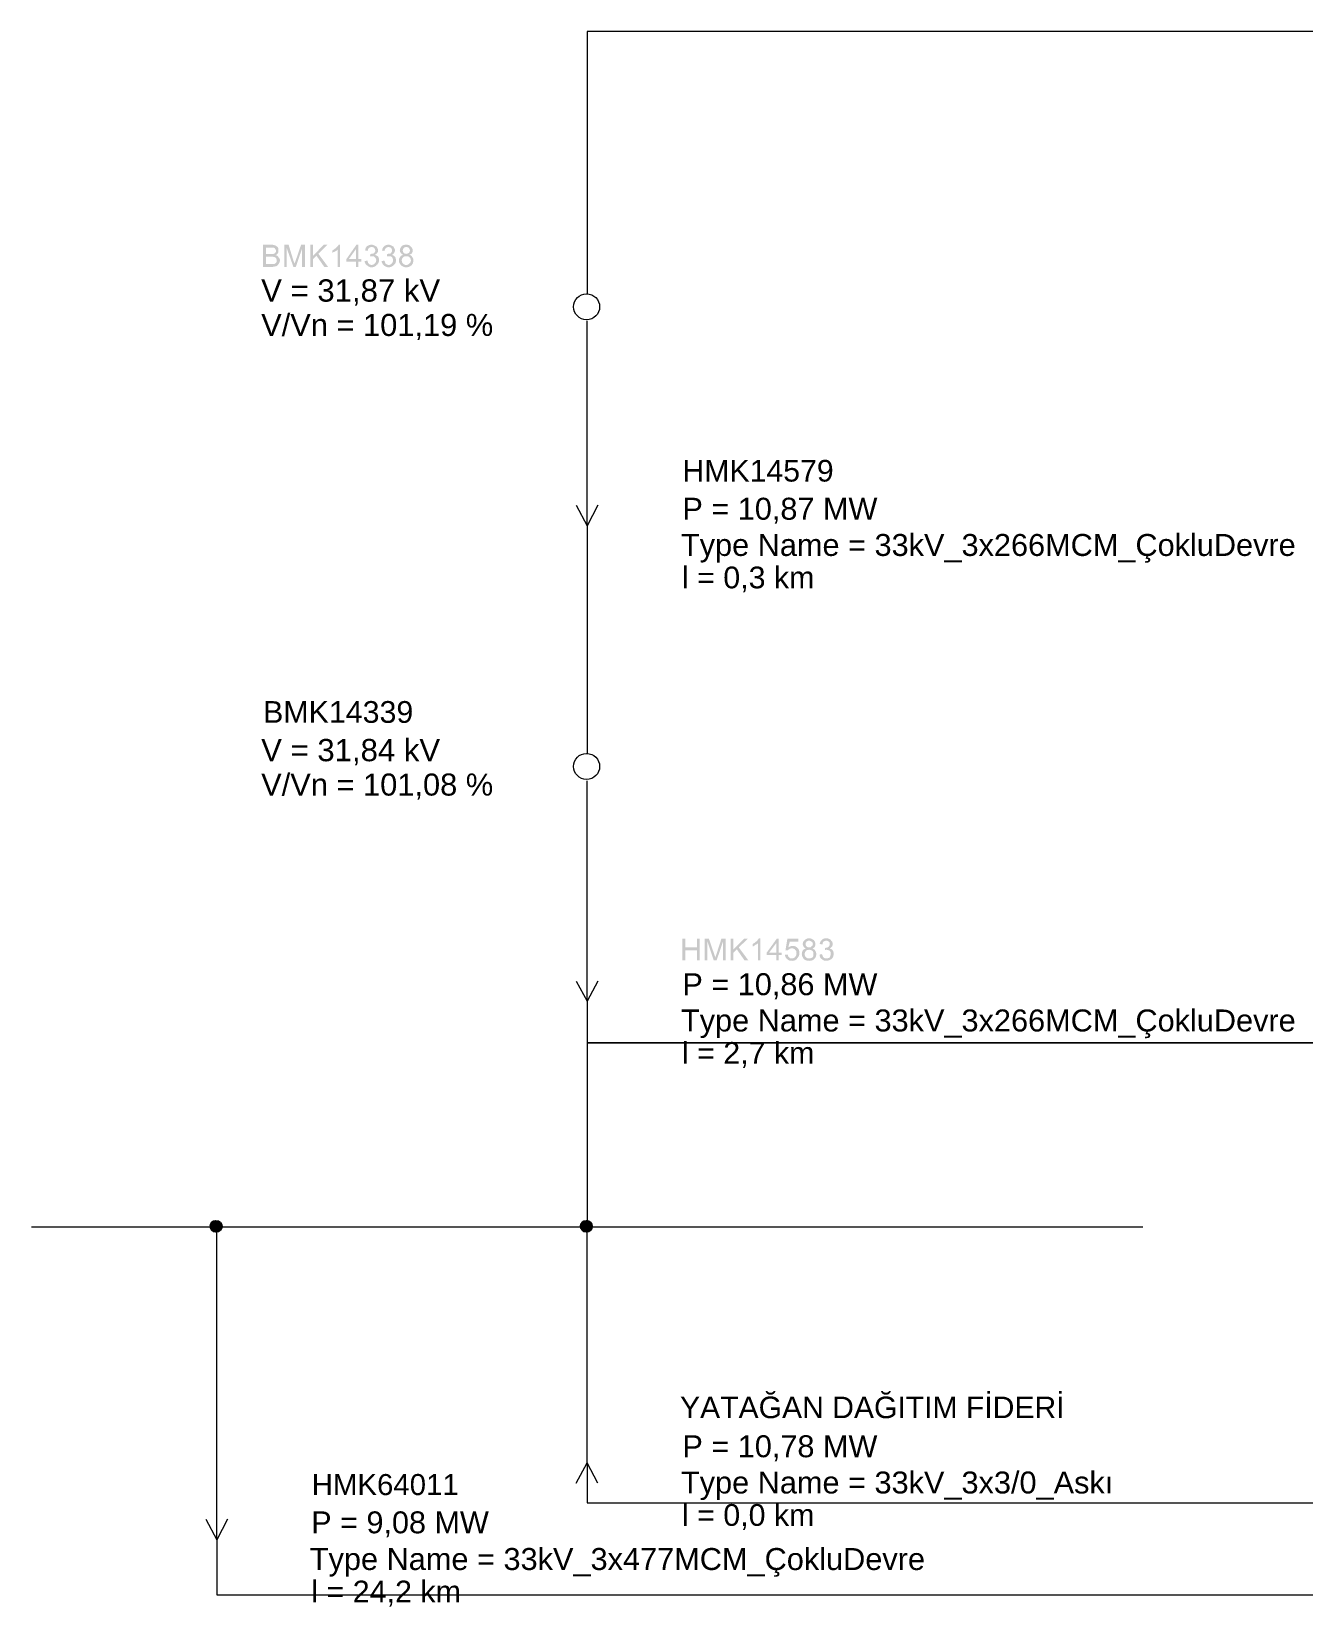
# Model space of a CAD drawing. Header units: millimetres. Extents: x 5 to 459, y 10 to 307.
# Drawn here: x 47.9 to 91.6, y 196.4 to 250.6 of the extents above; entities that cross this region are included whole.
import ezdxf

# ---------------------------------------------------------------- set-up
doc = ezdxf.new("R2010")
doc.units = ezdxf.units.MM
doc.header["$MEASUREMENT"] = 0
doc.layers.get('0').update_dxf_attribs({"linetype": 'CONTINUOUS'})
doc.styles.add('Arial$001', font='arial.ttf', dxfattribs={"height": 0.8937})

msp = doc.modelspace()

# ---------------------------------------------------------------- hatches: boundary and pattern name
h = msp.add_hatch(color=5)
h.paths.add_polyline_path([(55.855, 242.462), (55.855, 243.223), (56.136, 243.223), (56.136, 243.223), (56.144, 243.223), (56.152, 243.223), (56.16, 243.223), (56.168, 243.222), (56.175, 243.221), (56.183, 243.22), (56.19, 243.219), (56.197, 243.218), (56.204, 243.217), (56.21, 243.216), (56.217, 243.214), (56.223, 243.213), (56.229, 243.211), (56.235, 243.21), (56.241, 243.208), (56.246, 243.206), (56.252, 243.204), (56.257, 243.202), (56.262, 243.2), (56.267, 243.198), (56.272, 243.196), (56.276, 243.194), (56.281, 243.192), (56.285, 243.19), (56.289, 243.188), (56.293, 243.186), (56.297, 243.184), (56.3, 243.182), (56.304, 243.18), (56.307, 243.178), (56.311, 243.175), (56.314, 243.173), (56.317, 243.171), (56.32, 243.168), (56.323, 243.166), (56.326, 243.163), (56.329, 243.161), (56.333, 243.158), (56.336, 243.155), (56.339, 243.152), (56.342, 243.149), (56.345, 243.146), (56.349, 243.143), (56.352, 243.139), (56.356, 243.136), (56.36, 243.132), (56.364, 243.128), (56.368, 243.124), (56.37, 243.12), (56.372, 243.116), (56.373, 243.112), (56.375, 243.107), (56.376, 243.103), (56.377, 243.099), (56.378, 243.095), (56.379, 243.091), (56.38, 243.087), (56.381, 243.083), (56.382, 243.078), (56.382, 243.074), (56.383, 243.07), (56.383, 243.066), (56.383, 243.062), (56.384, 243.058), (56.384, 243.054), (56.384, 243.05), (56.384, 243.045), (56.384, 243.041), (56.384, 243.037), (56.384, 243.033), (56.384, 243.029), (56.384, 243.025), (56.384, 243.021), (56.384, 243.016), (56.384, 243.012), (56.384, 243.008), (56.384, 243.004), (56.384, 243), (56.384, 242.996), (56.384, 242.992), (56.383, 242.988), (56.383, 242.985), (56.383, 242.981), (56.382, 242.977), (56.382, 242.974), (56.381, 242.97), (56.38, 242.967), (56.379, 242.963), (56.378, 242.96), (56.377, 242.957), (56.376, 242.954), (56.375, 242.952), (56.373, 242.949), (56.372, 242.946), (56.37, 242.944), (56.368, 242.942), (56.366, 242.938), (56.363, 242.934), (56.361, 242.93), (56.358, 242.926), (56.355, 242.921), (56.352, 242.917), (56.349, 242.913), (56.346, 242.91), (56.343, 242.906), (56.34, 242.902), (56.336, 242.898), (56.333, 242.894), (56.329, 242.891), (56.325, 242.887), (56.321, 242.884), (56.317, 242.881), (56.314, 242.878), (56.31, 242.875), (56.306, 242.872), (56.301, 242.869), (56.297, 242.866), (56.293, 242.864), (56.289, 242.861), (56.285, 242.859), (56.291, 242.859), (56.297, 242.859), (56.303, 242.858), (56.308, 242.857), (56.314, 242.855), (56.319, 242.854), (56.324, 242.852), (56.329, 242.849), (56.334, 242.847), (56.338, 242.844), (56.343, 242.842), (56.347, 242.839), (56.351, 242.835), (56.355, 242.832), (56.359, 242.829), (56.362, 242.825), (56.366, 242.821), (56.369, 242.817), (56.372, 242.813), (56.375, 242.809), (56.377, 242.805), (56.38, 242.801), (56.382, 242.797), (56.384, 242.793), (56.388, 242.789), (56.392, 242.785), (56.396, 242.781), (56.399, 242.776), (56.403, 242.772), (56.406, 242.768), (56.409, 242.764), (56.412, 242.759), (56.414, 242.755), (56.417, 242.751), (56.419, 242.746), (56.421, 242.741), (56.423, 242.737), (56.425, 242.732), (56.427, 242.727), (56.428, 242.722), (56.43, 242.717), (56.431, 242.712), (56.432, 242.706), (56.433, 242.701), (56.433, 242.695), (56.434, 242.689), (56.434, 242.683), (56.434, 242.677), (56.434, 242.677), (56.434, 242.673), (56.434, 242.669), (56.433, 242.665), (56.433, 242.661), (56.432, 242.657), (56.431, 242.652), (56.43, 242.648), (56.429, 242.644), (56.428, 242.64), (56.426, 242.636), (56.425, 242.632), (56.424, 242.628), (56.422, 242.624), (56.42, 242.619), (56.419, 242.615), (56.417, 242.611), (56.415, 242.607), (56.413, 242.603), (56.411, 242.599), (56.409, 242.595), (56.407, 242.59), (56.405, 242.586), (56.403, 242.582), (56.401, 242.578), (56.399, 242.576), (56.397, 242.574), (56.395, 242.571), (56.393, 242.569), (56.39, 242.566), (56.388, 242.563), (56.386, 242.56), (56.384, 242.557), (56.382, 242.554), (56.38, 242.551), (56.378, 242.548), (56.376, 242.545), (56.374, 242.542), (56.372, 242.539), (56.37, 242.536), (56.368, 242.533), (56.366, 242.53), (56.364, 242.527), (56.362, 242.524), (56.359, 242.521), (56.357, 242.519), (56.355, 242.516), (56.353, 242.514), (56.351, 242.512), (56.349, 242.51), (56.347, 242.508), (56.344, 242.506), (56.342, 242.504), (56.339, 242.502), (56.336, 242.5), (56.333, 242.498), (56.33, 242.496), (56.326, 242.494), (56.323, 242.492), (56.32, 242.491), (56.316, 242.489), (56.312, 242.488), (56.309, 242.486), (56.305, 242.485), (56.301, 242.484), (56.297, 242.483), (56.293, 242.482), (56.289, 242.481), (56.285, 242.48), (56.281, 242.479), (56.277, 242.479), (56.273, 242.479), (56.268, 242.479), (56.264, 242.477), (56.26, 242.475), (56.256, 242.473), (56.252, 242.472), (56.248, 242.47), (56.243, 242.469), (56.239, 242.468), (56.235, 242.467), (56.23, 242.466), (56.226, 242.465), (56.221, 242.465), (56.217, 242.464), (56.212, 242.464), (56.207, 242.463), (56.202, 242.463), (56.197, 242.463), (56.192, 242.463), (56.187, 242.462), (56.182, 242.462), (56.176, 242.462), (56.17, 242.462), (56.165, 242.462), (56.159, 242.462), (56.153, 242.462), (55.855, 242.462), (56.153, 242.462)])
h.paths.add_polyline_path([(55.954, 242.909), (56.12, 242.909), (56.12, 242.909), (56.126, 242.909), (56.132, 242.909), (56.137, 242.909), (56.143, 242.909), (56.148, 242.909), (56.154, 242.909), (56.159, 242.909), (56.164, 242.909), (56.168, 242.909), (56.173, 242.909), (56.177, 242.909), (56.182, 242.909), (56.186, 242.909), (56.19, 242.909), (56.193, 242.909), (56.197, 242.909), (56.2, 242.909), (56.203, 242.909), (56.206, 242.909), (56.209, 242.909), (56.212, 242.909), (56.214, 242.909), (56.217, 242.909), (56.219, 242.909), (56.219, 242.909), (56.221, 242.911), (56.223, 242.913), (56.226, 242.914), (56.228, 242.916), (56.231, 242.917), (56.234, 242.919), (56.236, 242.92), (56.239, 242.921), (56.242, 242.922), (56.245, 242.923), (56.247, 242.924), (56.25, 242.925), (56.252, 242.926), (56.255, 242.928), (56.257, 242.929), (56.259, 242.93), (56.261, 242.931), (56.263, 242.932), (56.265, 242.934), (56.266, 242.935), (56.267, 242.937), (56.268, 242.938), (56.268, 242.94), (56.268, 242.942), (56.271, 242.944), (56.273, 242.946), (56.275, 242.949), (56.277, 242.952), (56.279, 242.954), (56.281, 242.957), (56.283, 242.96), (56.284, 242.963), (56.286, 242.966), (56.288, 242.969), (56.29, 242.972), (56.291, 242.975), (56.293, 242.978), (56.294, 242.981), (56.295, 242.984), (56.297, 242.987), (56.298, 242.99), (56.299, 242.993), (56.3, 242.996), (56.3, 242.999), (56.301, 243.001), (56.301, 243.004), (56.301, 243.006), (56.302, 243.008), (56.301, 243.012), (56.301, 243.016), (56.301, 243.02), (56.3, 243.023), (56.3, 243.027), (56.299, 243.03), (56.298, 243.033), (56.297, 243.036), (56.295, 243.039), (56.294, 243.042), (56.293, 243.045), (56.291, 243.047), (56.29, 243.05), (56.288, 243.052), (56.286, 243.055), (56.284, 243.057), (56.283, 243.059), (56.281, 243.062), (56.279, 243.064), (56.277, 243.066), (56.275, 243.068), (56.273, 243.07), (56.271, 243.072), (56.268, 243.074), (56.268, 243.076), (56.268, 243.078), (56.268, 243.081), (56.267, 243.083), (56.266, 243.085), (56.265, 243.087), (56.264, 243.089), (56.263, 243.091), (56.261, 243.093), (56.26, 243.095), (56.258, 243.097), (56.256, 243.099), (56.254, 243.101), (56.252, 243.103), (56.249, 243.105), (56.246, 243.107), (56.244, 243.11), (56.241, 243.112), (56.237, 243.114), (56.234, 243.116), (56.23, 243.118), (56.227, 243.12), (56.223, 243.122), (56.219, 243.124), (56.217, 243.124), (56.214, 243.124), (56.212, 243.124), (56.209, 243.124), (56.206, 243.124), (56.203, 243.124), (56.2, 243.124), (56.196, 243.124), (56.192, 243.124), (56.188, 243.124), (56.184, 243.124), (56.18, 243.124), (56.175, 243.124), (56.17, 243.124), (56.164, 243.124), (56.159, 243.124), (56.153, 243.124), (56.147, 243.124), (56.14, 243.124), (56.133, 243.124), (56.126, 243.124), (56.119, 243.124), (56.111, 243.124), (56.103, 243.124), (56.103, 243.124), (55.954, 243.124), (55.954, 242.909), (55.954, 243.124)])
h.paths.add_polyline_path([(55.954, 242.561), (56.153, 242.561), (56.153, 242.561), (56.157, 242.561), (56.161, 242.561), (56.164, 242.561), (56.168, 242.561), (56.171, 242.561), (56.175, 242.561), (56.178, 242.561), (56.181, 242.561), (56.184, 242.561), (56.187, 242.561), (56.189, 242.561), (56.192, 242.561), (56.194, 242.561), (56.197, 242.561), (56.199, 242.561), (56.202, 242.561), (56.204, 242.561), (56.206, 242.561), (56.208, 242.561), (56.21, 242.561), (56.213, 242.561), (56.215, 242.561), (56.217, 242.561), (56.219, 242.561), (56.221, 242.561), (56.223, 242.561), (56.225, 242.562), (56.227, 242.562), (56.229, 242.562), (56.231, 242.562), (56.233, 242.562), (56.235, 242.562), (56.237, 242.562), (56.239, 242.563), (56.242, 242.563), (56.244, 242.564), (56.246, 242.564), (56.248, 242.565), (56.25, 242.566), (56.252, 242.566), (56.254, 242.567), (56.256, 242.568), (56.258, 242.57), (56.26, 242.571), (56.262, 242.573), (56.264, 242.574), (56.266, 242.576), (56.268, 242.578), (56.268, 242.578), (56.271, 242.58), (56.273, 242.582), (56.275, 242.584), (56.277, 242.585), (56.279, 242.587), (56.281, 242.588), (56.283, 242.59), (56.285, 242.591), (56.287, 242.592), (56.289, 242.594), (56.291, 242.595), (56.293, 242.597), (56.295, 242.598), (56.297, 242.6), (56.299, 242.602), (56.302, 242.604), (56.304, 242.606), (56.306, 242.608), (56.308, 242.611), (56.31, 242.614), (56.312, 242.617), (56.314, 242.62), (56.316, 242.624), (56.318, 242.628), (56.318, 242.628), (56.318, 242.63), (56.318, 242.632), (56.318, 242.634), (56.318, 242.636), (56.318, 242.638), (56.318, 242.64), (56.318, 242.642), (56.318, 242.644), (56.318, 242.646), (56.318, 242.648), (56.318, 242.65), (56.318, 242.652), (56.318, 242.655), (56.318, 242.657), (56.318, 242.659), (56.318, 242.661), (56.318, 242.663), (56.318, 242.665), (56.318, 242.667), (56.318, 242.669), (56.318, 242.671), (56.318, 242.673), (56.318, 242.675), (56.318, 242.677), (56.318, 242.681), (56.318, 242.686), (56.318, 242.69), (56.318, 242.694), (56.318, 242.698), (56.318, 242.702), (56.318, 242.706), (56.317, 242.71), (56.317, 242.714), (56.317, 242.717), (56.316, 242.721), (56.316, 242.725), (56.315, 242.728), (56.315, 242.732), (56.314, 242.735), (56.313, 242.739), (56.312, 242.742), (56.311, 242.745), (56.31, 242.748), (56.308, 242.75), (56.307, 242.753), (56.305, 242.756), (56.304, 242.758), (56.302, 242.76), (56.299, 242.762), (56.297, 242.764), (56.295, 242.766), (56.293, 242.768), (56.291, 242.77), (56.289, 242.772), (56.287, 242.774), (56.285, 242.776), (56.283, 242.778), (56.281, 242.779), (56.279, 242.781), (56.277, 242.783), (56.275, 242.784), (56.273, 242.786), (56.271, 242.787), (56.268, 242.788), (56.266, 242.789), (56.264, 242.79), (56.262, 242.791), (56.26, 242.792), (56.258, 242.792), (56.256, 242.793), (56.254, 242.793), (56.252, 242.793), (56.248, 242.795), (56.244, 242.797), (56.239, 242.799), (56.235, 242.8), (56.231, 242.801), (56.227, 242.803), (56.223, 242.804), (56.218, 242.805), (56.214, 242.806), (56.209, 242.806), (56.205, 242.807), (56.2, 242.808), (56.195, 242.808), (56.191, 242.808), (56.186, 242.809), (56.181, 242.809), (56.176, 242.809), (56.17, 242.809), (56.165, 242.809), (56.16, 242.81), (56.154, 242.81), (56.148, 242.81), (56.142, 242.81), (56.136, 242.81), (55.954, 242.81), (55.954, 242.561), (55.954, 242.81)])
h.paths.add_polyline_path([(56.583, 242.462), (56.583, 243.223), (56.732, 243.223), (56.897, 242.677), (56.897, 242.677), (56.899, 242.671), (56.901, 242.665), (56.903, 242.659), (56.905, 242.654), (56.907, 242.648), (56.91, 242.643), (56.912, 242.638), (56.914, 242.633), (56.916, 242.628), (56.918, 242.624), (56.92, 242.619), (56.922, 242.615), (56.924, 242.611), (56.926, 242.607), (56.928, 242.604), (56.93, 242.6), (56.932, 242.597), (56.934, 242.594), (56.936, 242.591), (56.938, 242.588), (56.941, 242.585), (56.943, 242.583), (56.945, 242.58), (56.947, 242.578), (56.947, 242.578), (56.947, 242.58), (56.947, 242.583), (56.948, 242.586), (56.948, 242.589), (56.949, 242.592), (56.95, 242.596), (56.951, 242.6), (56.952, 242.604), (56.953, 242.609), (56.954, 242.614), (56.956, 242.618), (56.957, 242.624), (56.959, 242.629), (56.96, 242.634), (56.962, 242.64), (56.964, 242.645), (56.966, 242.651), (56.968, 242.657), (56.97, 242.663), (56.972, 242.669), (56.974, 242.675), (56.976, 242.681), (56.978, 242.688), (56.98, 242.694), (57.162, 243.223), (57.294, 243.223), (57.294, 242.462), (57.195, 242.462), (57.195, 243.091), (56.98, 242.462), (56.897, 242.462), (56.666, 243.107), (56.666, 242.462), (56.583, 242.462), (56.666, 242.462)])
h.paths.add_polyline_path([(57.476, 242.462), (57.476, 243.223), (57.575, 243.223), (57.575, 242.843), (57.939, 243.223), (58.072, 243.223), (57.757, 242.909), (58.088, 242.462), (57.956, 242.462), (57.691, 242.843), (57.575, 242.727), (57.575, 242.462), (57.476, 242.462), (57.575, 242.462)])
h.paths.add_polyline_path([(58.502, 242.462), (58.419, 242.462), (58.419, 243.058), (58.419, 243.058), (58.417, 243.056), (58.415, 243.053), (58.412, 243.051), (58.41, 243.048), (58.407, 243.046), (58.404, 243.043), (58.401, 243.04), (58.398, 243.037), (58.395, 243.034), (58.391, 243.031), (58.388, 243.028), (58.384, 243.025), (58.38, 243.022), (58.377, 243.019), (58.373, 243.015), (58.369, 243.012), (58.365, 243.01), (58.361, 243.007), (58.357, 243.004), (58.353, 243.001), (58.349, 242.999), (58.345, 242.996), (58.341, 242.994), (58.337, 242.992), (58.337, 242.992), (58.33, 242.99), (58.324, 242.988), (58.319, 242.985), (58.313, 242.983), (58.308, 242.981), (58.302, 242.979), (58.297, 242.977), (58.292, 242.975), (58.288, 242.973), (58.283, 242.971), (58.279, 242.969), (58.274, 242.967), (58.27, 242.965), (58.267, 242.963), (58.263, 242.961), (58.259, 242.959), (58.256, 242.956), (58.253, 242.954), (58.25, 242.952), (58.247, 242.95), (58.244, 242.948), (58.242, 242.946), (58.239, 242.944), (58.237, 242.942), (58.237, 243.025), (58.237, 243.025), (58.243, 243.029), (58.25, 243.033), (58.256, 243.037), (58.262, 243.041), (58.268, 243.045), (58.274, 243.05), (58.28, 243.054), (58.286, 243.058), (58.292, 243.062), (58.298, 243.066), (58.304, 243.07), (58.31, 243.074), (58.315, 243.078), (58.321, 243.083), (58.326, 243.087), (58.332, 243.091), (58.337, 243.095), (58.342, 243.099), (58.347, 243.103), (58.352, 243.107), (58.356, 243.112), (58.361, 243.116), (58.365, 243.12), (58.37, 243.124), (58.37, 243.124), (58.374, 243.128), (58.378, 243.132), (58.382, 243.136), (58.386, 243.141), (58.39, 243.145), (58.394, 243.149), (58.398, 243.153), (58.402, 243.157), (58.406, 243.161), (58.41, 243.165), (58.414, 243.169), (58.417, 243.174), (58.421, 243.178), (58.424, 243.182), (58.428, 243.186), (58.431, 243.19), (58.434, 243.194), (58.437, 243.198), (58.44, 243.203), (58.443, 243.207), (58.445, 243.211), (58.448, 243.215), (58.45, 243.219), (58.452, 243.223), (58.502, 243.223), (58.502, 242.462), (58.502, 243.223)])
h.paths.add_polyline_path([(59.048, 242.462), (59.048, 242.644), (58.717, 242.644), (58.717, 242.727), (59.064, 243.223), (59.131, 243.223), (59.131, 242.727), (59.23, 242.727), (59.23, 242.644), (59.131, 242.644), (59.131, 242.462), (59.048, 242.462), (59.131, 242.462)])
h.paths.add_polyline_path([(59.048, 242.727), (59.048, 243.074), (58.8, 242.727), (59.048, 242.727), (58.8, 242.727)])
edge = h.paths.add_edge_path()
edge.add_line((59.346, 242.661), (59.445, 242.677))
edge.add_spline(control_points=[(59.445, 242.677), (59.445, 242.628), (59.462, 242.595), (59.495, 242.561), (59.495, 242.561), (59.511, 242.545), (59.544, 242.528), (59.577, 242.528), (59.577, 242.528), (59.627, 242.528), (59.66, 242.545), (59.693, 242.578), (59.693, 242.578), (59.726, 242.611), (59.743, 242.644), (59.743, 242.694), (59.743, 242.694), (59.743, 242.727), (59.726, 242.76), (59.693, 242.793), (59.693, 242.793), (59.677, 242.826), (59.644, 242.826), (59.594, 242.826), (59.594, 242.826), (59.577, 242.826), (59.561, 242.826), (59.528, 242.826)], knot_values=[0, 0, 0, 0, 0.035714, 0.035714, 0.035714, 0.035714, 0.071429, 0.071429, 0.071429, 0.071429, 0.107143, 0.107143, 0.107143, 0.107143, 0.142857, 0.142857, 0.142857, 0.142857, 0.178571, 0.178571, 0.178571, 0.178571, 0.214286, 0.214286, 0.214286, 0.214286, 1, 1, 1, 1], degree=3, periodic=0)
edge.add_line((59.528, 242.826), (59.544, 242.909))
edge.add_spline(control_points=[(59.544, 242.909), (59.544, 242.909), (59.544, 242.909), (59.561, 242.909), (59.561, 242.909), (59.594, 242.909), (59.627, 242.909), (59.66, 242.925), (59.66, 242.925), (59.693, 242.959), (59.71, 242.992), (59.71, 243.025), (59.71, 243.025), (59.71, 243.058), (59.693, 243.091), (59.677, 243.107), (59.677, 243.107), (59.644, 243.141), (59.627, 243.141), (59.577, 243.141), (59.577, 243.141), (59.544, 243.141), (59.511, 243.141), (59.495, 243.107), (59.495, 243.107), (59.462, 243.091), (59.462, 243.058), (59.445, 243.008)], knot_values=[0, 0, 0, 0, 0.035714, 0.035714, 0.035714, 0.035714, 0.071429, 0.071429, 0.071429, 0.071429, 0.107143, 0.107143, 0.107143, 0.107143, 0.142857, 0.142857, 0.142857, 0.142857, 0.178571, 0.178571, 0.178571, 0.178571, 0.214286, 0.214286, 0.214286, 0.214286, 1, 1, 1, 1], degree=3, periodic=0)
edge.add_line((59.445, 243.008), (59.362, 243.025))
edge.add_spline(control_points=[(59.362, 243.025), (59.362, 243.091), (59.395, 243.141), (59.428, 243.174), (59.428, 243.174), (59.478, 243.207), (59.528, 243.223), (59.577, 243.223), (59.577, 243.223), (59.627, 243.223), (59.66, 243.207), (59.693, 243.19), (59.693, 243.19), (59.726, 243.174), (59.759, 243.157), (59.776, 243.124), (59.776, 243.124), (59.792, 243.091), (59.809, 243.058), (59.809, 243.025), (59.809, 243.025), (59.809, 242.992), (59.792, 242.959), (59.776, 242.942), (59.776, 242.942), (59.759, 242.909), (59.726, 242.892), (59.693, 242.876), (59.693, 242.876), (59.743, 242.859), (59.776, 242.843), (59.809, 242.81), (59.809, 242.81), (59.826, 242.777), (59.842, 242.743), (59.842, 242.694), (59.842, 242.694), (59.842, 242.628), (59.809, 242.561), (59.759, 242.528), (59.759, 242.528), (59.726, 242.479), (59.66, 242.446), (59.577, 242.446), (59.577, 242.446), (59.511, 242.446), (59.462, 242.479), (59.428, 242.512), (59.428, 242.512), (59.379, 242.545), (59.346, 242.595), (59.346, 242.661)], knot_values=[0, 0, 0, 0, 0.019231, 0.019231, 0.019231, 0.019231, 0.038462, 0.038462, 0.038462, 0.038462, 0.057692, 0.057692, 0.057692, 0.057692, 0.076923, 0.076923, 0.076923, 0.076923, 0.096154, 0.096154, 0.096154, 0.096154, 0.115385, 0.115385, 0.115385, 0.115385, 0.134615, 0.134615, 0.134615, 0.134615, 0.153846, 0.153846, 0.153846, 0.153846, 0.173077, 0.173077, 0.173077, 0.173077, 0.192308, 0.192308, 0.192308, 0.192308, 0.211538, 0.211538, 0.211538, 0.211538, 0.230769, 0.230769, 0.230769, 0.230769, 1, 1, 1, 1], degree=3, periodic=0)
edge = h.paths.add_edge_path()
edge.add_line((59.925, 242.661), (60.024, 242.677))
edge.add_spline(control_points=[(60.024, 242.677), (60.041, 242.628), (60.057, 242.595), (60.074, 242.561), (60.074, 242.561), (60.107, 242.545), (60.14, 242.528), (60.173, 242.528), (60.173, 242.528), (60.206, 242.528), (60.256, 242.545), (60.272, 242.578), (60.272, 242.578), (60.305, 242.611), (60.322, 242.644), (60.322, 242.694), (60.322, 242.694), (60.322, 242.727), (60.305, 242.76), (60.289, 242.793), (60.289, 242.793), (60.256, 242.826), (60.223, 242.826), (60.173, 242.826), (60.173, 242.826), (60.156, 242.826), (60.14, 242.826), (60.107, 242.826)], knot_values=[0, 0, 0, 0, 0.035714, 0.035714, 0.035714, 0.035714, 0.071429, 0.071429, 0.071429, 0.071429, 0.107143, 0.107143, 0.107143, 0.107143, 0.142857, 0.142857, 0.142857, 0.142857, 0.178571, 0.178571, 0.178571, 0.178571, 0.214286, 0.214286, 0.214286, 0.214286, 1, 1, 1, 1], degree=3, periodic=0)
edge.add_line((60.107, 242.826), (60.123, 242.909))
edge.add_spline(control_points=[(60.123, 242.909), (60.123, 242.909), (60.14, 242.909), (60.14, 242.909), (60.14, 242.909), (60.173, 242.909), (60.206, 242.909), (60.239, 242.925), (60.239, 242.925), (60.272, 242.959), (60.289, 242.992), (60.289, 243.025), (60.289, 243.025), (60.289, 243.058), (60.272, 243.091), (60.256, 243.107), (60.256, 243.107), (60.239, 243.141), (60.206, 243.141), (60.173, 243.141), (60.173, 243.141), (60.14, 243.141), (60.107, 243.141), (60.074, 243.107), (60.074, 243.107), (60.057, 243.091), (60.041, 243.058), (60.024, 243.008)], knot_values=[0, 0, 0, 0, 0.035714, 0.035714, 0.035714, 0.035714, 0.071429, 0.071429, 0.071429, 0.071429, 0.107143, 0.107143, 0.107143, 0.107143, 0.142857, 0.142857, 0.142857, 0.142857, 0.178571, 0.178571, 0.178571, 0.178571, 0.214286, 0.214286, 0.214286, 0.214286, 1, 1, 1, 1], degree=3, periodic=0)
edge.add_line((60.024, 243.008), (59.941, 243.025))
edge.add_spline(control_points=[(59.941, 243.025), (59.958, 243.091), (59.974, 243.141), (60.024, 243.174), (60.024, 243.174), (60.057, 243.207), (60.107, 243.223), (60.173, 243.223), (60.173, 243.223), (60.206, 243.223), (60.239, 243.207), (60.272, 243.19), (60.272, 243.19), (60.322, 243.174), (60.338, 243.157), (60.355, 243.124), (60.355, 243.124), (60.372, 243.091), (60.388, 243.058), (60.388, 243.025), (60.388, 243.025), (60.388, 242.992), (60.372, 242.959), (60.355, 242.942), (60.355, 242.942), (60.338, 242.909), (60.322, 242.892), (60.289, 242.876), (60.289, 242.876), (60.322, 242.859), (60.355, 242.843), (60.388, 242.81), (60.388, 242.81), (60.405, 242.777), (60.421, 242.743), (60.421, 242.694), (60.421, 242.694), (60.421, 242.628), (60.405, 242.561), (60.355, 242.528), (60.355, 242.528), (60.305, 242.479), (60.239, 242.446), (60.173, 242.446), (60.173, 242.446), (60.107, 242.446), (60.041, 242.479), (60.008, 242.512), (60.008, 242.512), (59.958, 242.545), (59.941, 242.595), (59.925, 242.661)], knot_values=[0, 0, 0, 0, 0.019231, 0.019231, 0.019231, 0.019231, 0.038462, 0.038462, 0.038462, 0.038462, 0.057692, 0.057692, 0.057692, 0.057692, 0.076923, 0.076923, 0.076923, 0.076923, 0.096154, 0.096154, 0.096154, 0.096154, 0.115385, 0.115385, 0.115385, 0.115385, 0.134615, 0.134615, 0.134615, 0.134615, 0.153846, 0.153846, 0.153846, 0.153846, 0.173077, 0.173077, 0.173077, 0.173077, 0.192308, 0.192308, 0.192308, 0.192308, 0.211538, 0.211538, 0.211538, 0.211538, 0.230769, 0.230769, 0.230769, 0.230769, 1, 1, 1, 1], degree=3, periodic=0)
edge = h.paths.add_edge_path()
edge.add_spline(control_points=[(60.669, 242.876), (60.636, 242.892), (60.603, 242.909), (60.587, 242.942), (60.587, 242.942), (60.57, 242.959), (60.554, 242.992), (60.554, 243.025), (60.554, 243.025), (60.554, 243.074), (60.57, 243.124), (60.62, 243.174), (60.62, 243.174), (60.653, 243.207), (60.702, 243.223), (60.769, 243.223), (60.769, 243.223), (60.835, 243.223), (60.901, 243.207), (60.934, 243.157), (60.934, 243.157), (60.967, 243.124), (61, 243.074), (61, 243.025), (61, 243.025), (61, 242.992), (60.984, 242.959), (60.967, 242.925), (60.967, 242.925), (60.951, 242.909), (60.917, 242.892), (60.884, 242.876), (60.884, 242.876), (60.934, 242.859), (60.967, 242.843), (60.984, 242.793), (60.984, 242.793), (61.017, 242.76), (61.017, 242.727), (61.017, 242.677), (61.017, 242.677), (61.017, 242.611), (61, 242.561), (60.951, 242.512), (60.951, 242.512), (60.917, 242.479), (60.851, 242.446), (60.769, 242.446), (60.769, 242.446), (60.702, 242.446), (60.636, 242.479), (60.603, 242.512), (60.603, 242.512), (60.554, 242.561), (60.52, 242.611), (60.52, 242.677), (60.52, 242.677), (60.52, 242.727), (60.537, 242.777), (60.57, 242.81), (60.57, 242.81), (60.587, 242.843), (60.62, 242.859), (60.669, 242.876)], knot_values=[0, 0, 0, 0, 0.015625, 0.015625, 0.015625, 0.015625, 0.03125, 0.03125, 0.03125, 0.03125, 0.046875, 0.046875, 0.046875, 0.046875, 0.0625, 0.0625, 0.0625, 0.0625, 0.078125, 0.078125, 0.078125, 0.078125, 0.09375, 0.09375, 0.09375, 0.09375, 0.109375, 0.109375, 0.109375, 0.109375, 0.125, 0.125, 0.125, 0.125, 0.140625, 0.140625, 0.140625, 0.140625, 0.15625, 0.15625, 0.15625, 0.15625, 0.171875, 0.171875, 0.171875, 0.171875, 0.1875, 0.1875, 0.1875, 0.1875, 0.203125, 0.203125, 0.203125, 0.203125, 0.21875, 0.21875, 0.21875, 0.21875, 0.234375, 0.234375, 0.234375, 0.234375, 1, 1, 1, 1], degree=3, periodic=0)
edge = h.paths.add_edge_path()
edge.add_spline(control_points=[(60.653, 243.025), (60.653, 242.992), (60.669, 242.959), (60.686, 242.942), (60.686, 242.942), (60.702, 242.925), (60.736, 242.909), (60.769, 242.909), (60.769, 242.909), (60.818, 242.909), (60.835, 242.925), (60.868, 242.942), (60.868, 242.942), (60.884, 242.959), (60.901, 242.992), (60.901, 243.025), (60.901, 243.025), (60.901, 243.058), (60.884, 243.091), (60.868, 243.107), (60.868, 243.107), (60.835, 243.141), (60.818, 243.141), (60.769, 243.141), (60.769, 243.141), (60.736, 243.141), (60.719, 243.141), (60.686, 243.107), (60.686, 243.107), (60.669, 243.091), (60.653, 243.058), (60.653, 243.025)], knot_values=[0, 0, 0, 0, 0.03125, 0.03125, 0.03125, 0.03125, 0.0625, 0.0625, 0.0625, 0.0625, 0.09375, 0.09375, 0.09375, 0.09375, 0.125, 0.125, 0.125, 0.125, 0.15625, 0.15625, 0.15625, 0.15625, 0.1875, 0.1875, 0.1875, 0.1875, 0.21875, 0.21875, 0.21875, 0.21875, 1, 1, 1, 1], degree=3, periodic=0)
edge = h.paths.add_edge_path()
edge.add_spline(control_points=[(60.62, 242.677), (60.62, 242.661), (60.636, 242.628), (60.636, 242.611), (60.636, 242.611), (60.653, 242.578), (60.669, 242.561), (60.702, 242.545), (60.702, 242.545), (60.719, 242.528), (60.752, 242.528), (60.785, 242.528), (60.785, 242.528), (60.818, 242.528), (60.851, 242.545), (60.884, 242.578), (60.884, 242.578), (60.917, 242.595), (60.934, 242.644), (60.934, 242.677), (60.934, 242.677), (60.934, 242.727), (60.917, 242.76), (60.884, 242.793), (60.884, 242.793), (60.851, 242.826), (60.818, 242.826), (60.769, 242.826), (60.769, 242.826), (60.736, 242.826), (60.702, 242.826), (60.669, 242.793), (60.669, 242.793), (60.636, 242.76), (60.62, 242.727), (60.62, 242.677)], knot_values=[0, 0, 0, 0, 0.027778, 0.027778, 0.027778, 0.027778, 0.055556, 0.055556, 0.055556, 0.055556, 0.083333, 0.083333, 0.083333, 0.083333, 0.111111, 0.111111, 0.111111, 0.111111, 0.138889, 0.138889, 0.138889, 0.138889, 0.166667, 0.166667, 0.166667, 0.166667, 0.194444, 0.194444, 0.194444, 0.194444, 0.222222, 0.222222, 0.222222, 0.222222, 1, 1, 1, 1], degree=3, periodic=0)
h = msp.add_hatch(color=5)
h.paths.add_polyline_path([(70.265, 218.621), (70.265, 219.366), (70.365, 219.366), (70.365, 219.068), (70.762, 219.068), (70.762, 219.366), (70.861, 219.366), (70.861, 218.621), (70.762, 218.621), (70.762, 218.969), (70.365, 218.969), (70.365, 218.621)])
h.paths.add_polyline_path([(71.026, 218.621), (71.026, 219.366), (71.175, 219.366), (71.357, 218.836), (71.357, 218.836), (71.359, 218.83), (71.361, 218.824), (71.363, 218.819), (71.365, 218.813), (71.367, 218.807), (71.369, 218.802), (71.371, 218.797), (71.373, 218.792), (71.375, 218.787), (71.377, 218.782), (71.378, 218.777), (71.38, 218.772), (71.381, 218.768), (71.383, 218.763), (71.384, 218.759), (71.385, 218.754), (71.386, 218.75), (71.387, 218.746), (71.388, 218.741), (71.389, 218.737), (71.39, 218.733), (71.39, 218.729), (71.39, 218.725), (71.39, 218.721), (71.39, 218.721), (71.392, 218.725), (71.394, 218.729), (71.396, 218.734), (71.399, 218.738), (71.401, 218.743), (71.403, 218.748), (71.405, 218.753), (71.407, 218.759), (71.409, 218.764), (71.411, 218.769), (71.413, 218.775), (71.415, 218.781), (71.417, 218.786), (71.419, 218.792), (71.421, 218.798), (71.423, 218.804), (71.425, 218.81), (71.427, 218.816), (71.43, 218.822), (71.432, 218.828), (71.434, 218.834), (71.436, 218.841), (71.438, 218.847), (71.44, 218.853), (71.605, 219.366), (71.754, 219.366), (71.754, 218.621), (71.655, 218.621), (71.655, 219.25), (71.44, 218.621), (71.341, 218.621), (71.126, 219.267), (71.126, 218.621), (71.026, 218.621), (71.126, 218.621)])
h.paths.add_polyline_path([(71.92, 218.621), (71.92, 219.366), (72.019, 219.366), (72.019, 219.002), (72.383, 219.366), (72.515, 219.366), (72.201, 219.068), (72.532, 218.621), (72.399, 218.621), (72.135, 219.002), (72.019, 218.886), (72.019, 218.621), (71.92, 218.621), (72.019, 218.621)])
h.paths.add_polyline_path([(72.945, 218.621), (72.863, 218.621), (72.863, 219.217), (72.863, 219.217), (72.859, 219.213), (72.855, 219.209), (72.851, 219.205), (72.847, 219.202), (72.844, 219.198), (72.84, 219.195), (72.837, 219.192), (72.833, 219.189), (72.83, 219.186), (72.826, 219.183), (72.823, 219.18), (72.819, 219.178), (72.816, 219.175), (72.812, 219.173), (72.808, 219.17), (72.804, 219.168), (72.8, 219.166), (72.795, 219.163), (72.791, 219.161), (72.786, 219.159), (72.781, 219.157), (72.775, 219.155), (72.77, 219.153), (72.763, 219.151), (72.763, 219.151), (72.759, 219.147), (72.755, 219.143), (72.751, 219.139), (72.747, 219.136), (72.743, 219.132), (72.739, 219.129), (72.735, 219.126), (72.731, 219.123), (72.727, 219.121), (72.723, 219.118), (72.72, 219.116), (72.716, 219.114), (72.712, 219.112), (72.709, 219.11), (72.705, 219.108), (72.702, 219.107), (72.699, 219.105), (72.696, 219.104), (72.693, 219.103), (72.69, 219.103), (72.688, 219.102), (72.685, 219.101), (72.683, 219.101), (72.681, 219.101), (72.681, 219.184), (72.681, 219.184), (72.687, 219.188), (72.693, 219.192), (72.699, 219.196), (72.704, 219.199), (72.71, 219.203), (72.715, 219.206), (72.721, 219.21), (72.726, 219.213), (72.731, 219.217), (72.737, 219.22), (72.742, 219.224), (72.747, 219.227), (72.752, 219.231), (72.757, 219.235), (72.763, 219.239), (72.768, 219.243), (72.773, 219.247), (72.778, 219.251), (72.784, 219.256), (72.79, 219.261), (72.795, 219.266), (72.801, 219.271), (72.807, 219.277), (72.813, 219.283), (72.813, 219.283), (72.817, 219.287), (72.821, 219.291), (72.825, 219.296), (72.83, 219.3), (72.834, 219.304), (72.838, 219.308), (72.842, 219.312), (72.846, 219.316), (72.849, 219.32), (72.853, 219.324), (72.857, 219.329), (72.861, 219.333), (72.864, 219.337), (72.868, 219.341), (72.871, 219.345), (72.874, 219.349), (72.878, 219.353), (72.881, 219.358), (72.883, 219.362), (72.886, 219.366), (72.889, 219.37), (72.891, 219.374), (72.894, 219.378), (72.896, 219.382), (72.945, 219.382), (72.945, 218.621), (72.945, 219.382)])
h.paths.add_polyline_path([(73.491, 218.621), (73.491, 218.803), (73.161, 218.803), (73.161, 218.886), (73.508, 219.366), (73.574, 219.366), (73.574, 218.886), (73.673, 218.886), (73.673, 218.803), (73.574, 218.803), (73.574, 218.621), (73.491, 218.621), (73.574, 218.621)])
h.paths.add_polyline_path([(73.491, 218.886), (73.491, 219.217), (73.243, 218.886), (73.491, 218.886), (73.243, 218.886)])
edge = h.paths.add_edge_path()
edge.add_line((73.789, 218.82), (73.889, 218.82))
edge.add_spline(control_points=[(73.889, 218.82), (73.889, 218.77), (73.905, 218.737), (73.938, 218.721), (73.938, 218.721), (73.955, 218.688), (73.988, 218.688), (74.037, 218.688), (74.037, 218.688), (74.071, 218.688), (74.104, 218.704), (74.137, 218.737), (74.137, 218.737), (74.17, 218.77), (74.186, 218.82), (74.186, 218.87), (74.186, 218.87), (74.186, 218.919), (74.17, 218.969), (74.137, 218.985), (74.137, 218.985), (74.12, 219.018), (74.071, 219.035), (74.021, 219.035), (74.021, 219.035), (74.004, 219.035), (73.971, 219.035), (73.955, 219.018), (73.955, 219.018), (73.922, 219.002), (73.905, 218.985), (73.889, 218.969)], knot_values=[0, 0, 0, 0, 0.03125, 0.03125, 0.03125, 0.03125, 0.0625, 0.0625, 0.0625, 0.0625, 0.09375, 0.09375, 0.09375, 0.09375, 0.125, 0.125, 0.125, 0.125, 0.15625, 0.15625, 0.15625, 0.15625, 0.1875, 0.1875, 0.1875, 0.1875, 0.21875, 0.21875, 0.21875, 0.21875, 1, 1, 1, 1], degree=3, periodic=0)
edge.add_line((73.889, 218.969), (73.806, 218.969))
edge.add_line((73.806, 218.969), (73.872, 219.366))
edge.add_line((73.872, 219.366), (74.252, 219.366))
edge.add_line((74.252, 219.366), (74.252, 219.267))
edge.add_line((74.252, 219.267), (73.955, 219.267))
edge.add_line((73.955, 219.267), (73.905, 219.068))
edge.add_spline(control_points=[(73.905, 219.068), (73.955, 219.101), (74.004, 219.118), (74.054, 219.118), (74.054, 219.118), (74.12, 219.118), (74.17, 219.101), (74.219, 219.051), (74.219, 219.051), (74.269, 219.002), (74.286, 218.952), (74.286, 218.87), (74.286, 218.87), (74.286, 218.803), (74.269, 218.754), (74.219, 218.704), (74.219, 218.704), (74.186, 218.638), (74.12, 218.605), (74.037, 218.605), (74.037, 218.605), (73.955, 218.605), (73.905, 218.621), (73.855, 218.671), (73.855, 218.671), (73.822, 218.704), (73.789, 218.754), (73.789, 218.82)], knot_values=[0, 0, 0, 0, 0.035714, 0.035714, 0.035714, 0.035714, 0.071429, 0.071429, 0.071429, 0.071429, 0.107143, 0.107143, 0.107143, 0.107143, 0.142857, 0.142857, 0.142857, 0.142857, 0.178571, 0.178571, 0.178571, 0.178571, 0.214286, 0.214286, 0.214286, 0.214286, 1, 1, 1, 1], degree=3, periodic=0)
edge = h.paths.add_edge_path()
edge.add_spline(control_points=[(74.517, 219.035), (74.484, 219.035), (74.451, 219.068), (74.434, 219.085), (74.434, 219.085), (74.418, 219.118), (74.401, 219.151), (74.401, 219.184), (74.401, 219.184), (74.401, 219.233), (74.418, 219.283), (74.468, 219.316), (74.468, 219.316), (74.501, 219.349), (74.55, 219.382), (74.616, 219.382), (74.616, 219.382), (74.683, 219.382), (74.732, 219.349), (74.782, 219.316), (74.782, 219.316), (74.815, 219.283), (74.832, 219.233), (74.832, 219.184), (74.832, 219.184), (74.832, 219.151), (74.832, 219.118), (74.815, 219.085), (74.815, 219.085), (74.798, 219.068), (74.765, 219.035), (74.732, 219.035), (74.732, 219.035), (74.765, 219.018), (74.815, 218.985), (74.832, 218.952), (74.832, 218.952), (74.848, 218.919), (74.865, 218.886), (74.865, 218.836), (74.865, 218.836), (74.865, 218.77), (74.848, 218.721), (74.798, 218.671), (74.798, 218.671), (74.749, 218.621), (74.699, 218.605), (74.616, 218.605), (74.616, 218.605), (74.55, 218.605), (74.484, 218.621), (74.434, 218.671), (74.434, 218.671), (74.401, 218.721), (74.368, 218.77), (74.368, 218.836), (74.368, 218.836), (74.368, 218.886), (74.385, 218.936), (74.401, 218.969), (74.401, 218.969), (74.434, 219.002), (74.468, 219.018), (74.517, 219.035)], knot_values=[0, 0, 0, 0, 0.015625, 0.015625, 0.015625, 0.015625, 0.03125, 0.03125, 0.03125, 0.03125, 0.046875, 0.046875, 0.046875, 0.046875, 0.0625, 0.0625, 0.0625, 0.0625, 0.078125, 0.078125, 0.078125, 0.078125, 0.09375, 0.09375, 0.09375, 0.09375, 0.109375, 0.109375, 0.109375, 0.109375, 0.125, 0.125, 0.125, 0.125, 0.140625, 0.140625, 0.140625, 0.140625, 0.15625, 0.15625, 0.15625, 0.15625, 0.171875, 0.171875, 0.171875, 0.171875, 0.1875, 0.1875, 0.1875, 0.1875, 0.203125, 0.203125, 0.203125, 0.203125, 0.21875, 0.21875, 0.21875, 0.21875, 0.234375, 0.234375, 0.234375, 0.234375, 1, 1, 1, 1], degree=3, periodic=0)
edge = h.paths.add_edge_path()
edge.add_spline(control_points=[(74.501, 219.184), (74.501, 219.151), (74.501, 219.118), (74.534, 219.101), (74.534, 219.101), (74.55, 219.068), (74.583, 219.068), (74.616, 219.068), (74.616, 219.068), (74.65, 219.068), (74.683, 219.068), (74.699, 219.101), (74.699, 219.101), (74.732, 219.118), (74.749, 219.151), (74.749, 219.184), (74.749, 219.184), (74.749, 219.217), (74.732, 219.25), (74.699, 219.267), (74.699, 219.267), (74.683, 219.283), (74.65, 219.3), (74.616, 219.3), (74.616, 219.3), (74.583, 219.3), (74.55, 219.283), (74.534, 219.267), (74.534, 219.267), (74.501, 219.25), (74.501, 219.217), (74.501, 219.184)], knot_values=[0, 0, 0, 0, 0.03125, 0.03125, 0.03125, 0.03125, 0.0625, 0.0625, 0.0625, 0.0625, 0.09375, 0.09375, 0.09375, 0.09375, 0.125, 0.125, 0.125, 0.125, 0.15625, 0.15625, 0.15625, 0.15625, 0.1875, 0.1875, 0.1875, 0.1875, 0.21875, 0.21875, 0.21875, 0.21875, 1, 1, 1, 1], degree=3, periodic=0)
edge = h.paths.add_edge_path()
edge.add_spline(control_points=[(74.468, 218.836), (74.468, 218.803), (74.468, 218.787), (74.484, 218.754), (74.484, 218.754), (74.501, 218.737), (74.517, 218.721), (74.534, 218.704), (74.534, 218.704), (74.567, 218.688), (74.6, 218.688), (74.616, 218.688), (74.616, 218.688), (74.666, 218.688), (74.699, 218.704), (74.732, 218.721), (74.732, 218.721), (74.765, 218.754), (74.765, 218.787), (74.765, 218.836), (74.765, 218.836), (74.765, 218.886), (74.765, 218.919), (74.732, 218.952), (74.732, 218.952), (74.699, 218.969), (74.666, 218.985), (74.616, 218.985), (74.616, 218.985), (74.567, 218.985), (74.534, 218.969), (74.517, 218.952), (74.517, 218.952), (74.484, 218.919), (74.468, 218.886), (74.468, 218.836)], knot_values=[0, 0, 0, 0, 0.027778, 0.027778, 0.027778, 0.027778, 0.055556, 0.055556, 0.055556, 0.055556, 0.083333, 0.083333, 0.083333, 0.083333, 0.111111, 0.111111, 0.111111, 0.111111, 0.138889, 0.138889, 0.138889, 0.138889, 0.166667, 0.166667, 0.166667, 0.166667, 0.194444, 0.194444, 0.194444, 0.194444, 0.222222, 0.222222, 0.222222, 0.222222, 1, 1, 1, 1], degree=3, periodic=0)
edge = h.paths.add_edge_path()
edge.add_line((74.98, 218.82), (75.063, 218.836))
edge.add_spline(control_points=[(75.063, 218.836), (75.08, 218.787), (75.096, 218.737), (75.113, 218.721), (75.113, 218.721), (75.146, 218.688), (75.179, 218.688), (75.212, 218.688), (75.212, 218.688), (75.262, 218.688), (75.295, 218.704), (75.328, 218.721), (75.328, 218.721), (75.344, 218.754), (75.361, 218.803), (75.361, 218.836), (75.361, 218.836), (75.361, 218.886), (75.361, 218.919), (75.328, 218.952), (75.328, 218.952), (75.295, 218.969), (75.262, 218.985), (75.212, 218.985), (75.212, 218.985), (75.196, 218.985), (75.179, 218.985), (75.162, 218.969)], knot_values=[0, 0, 0, 0, 0.035714, 0.035714, 0.035714, 0.035714, 0.071429, 0.071429, 0.071429, 0.071429, 0.107143, 0.107143, 0.107143, 0.107143, 0.142857, 0.142857, 0.142857, 0.142857, 0.178571, 0.178571, 0.178571, 0.178571, 0.214286, 0.214286, 0.214286, 0.214286, 1, 1, 1, 1], degree=3, periodic=0)
edge.add_line((75.162, 218.969), (75.162, 219.051))
edge.add_spline(control_points=[(75.162, 219.051), (75.179, 219.051), (75.179, 219.051), (75.179, 219.051), (75.179, 219.051), (75.212, 219.051), (75.262, 219.068), (75.278, 219.085), (75.278, 219.085), (75.311, 219.101), (75.328, 219.134), (75.328, 219.184), (75.328, 219.184), (75.328, 219.217), (75.328, 219.25), (75.295, 219.267), (75.295, 219.267), (75.278, 219.283), (75.245, 219.3), (75.212, 219.3), (75.212, 219.3), (75.179, 219.3), (75.146, 219.283), (75.113, 219.267), (75.113, 219.267), (75.096, 219.25), (75.08, 219.217), (75.08, 219.167)], knot_values=[0, 0, 0, 0, 0.035714, 0.035714, 0.035714, 0.035714, 0.071429, 0.071429, 0.071429, 0.071429, 0.107143, 0.107143, 0.107143, 0.107143, 0.142857, 0.142857, 0.142857, 0.142857, 0.178571, 0.178571, 0.178571, 0.178571, 0.214286, 0.214286, 0.214286, 0.214286, 1, 1, 1, 1], degree=3, periodic=0)
edge.add_line((75.08, 219.167), (74.98, 219.184))
edge.add_spline(control_points=[(74.98, 219.184), (74.997, 219.25), (75.014, 219.283), (75.063, 219.333), (75.063, 219.333), (75.096, 219.366), (75.146, 219.382), (75.212, 219.382), (75.212, 219.382), (75.245, 219.382), (75.295, 219.366), (75.328, 219.349), (75.328, 219.349), (75.361, 219.333), (75.378, 219.3), (75.394, 219.283), (75.394, 219.283), (75.427, 219.25), (75.427, 219.217), (75.427, 219.184), (75.427, 219.184), (75.427, 219.151), (75.427, 219.118), (75.394, 219.085), (75.394, 219.085), (75.378, 219.068), (75.361, 219.051), (75.328, 219.035), (75.328, 219.035), (75.361, 219.018), (75.411, 219.002), (75.427, 218.969), (75.427, 218.969), (75.46, 218.936), (75.46, 218.886), (75.46, 218.836), (75.46, 218.836), (75.46, 218.77), (75.444, 218.721), (75.394, 218.671), (75.394, 218.671), (75.344, 218.638), (75.278, 218.605), (75.212, 218.605), (75.212, 218.605), (75.146, 218.605), (75.096, 218.621), (75.047, 218.671), (75.047, 218.671), (74.997, 218.704), (74.98, 218.754), (74.98, 218.82)], knot_values=[0, 0, 0, 0, 0.019231, 0.019231, 0.019231, 0.019231, 0.038462, 0.038462, 0.038462, 0.038462, 0.057692, 0.057692, 0.057692, 0.057692, 0.076923, 0.076923, 0.076923, 0.076923, 0.096154, 0.096154, 0.096154, 0.096154, 0.115385, 0.115385, 0.115385, 0.115385, 0.134615, 0.134615, 0.134615, 0.134615, 0.153846, 0.153846, 0.153846, 0.153846, 0.173077, 0.173077, 0.173077, 0.173077, 0.192308, 0.192308, 0.192308, 0.192308, 0.211538, 0.211538, 0.211538, 0.211538, 0.230769, 0.230769, 0.230769, 0.230769, 1, 1, 1, 1], degree=3, periodic=0)
h = msp.add_hatch(color=5)
edge = h.paths.add_edge_path()
edge.add_spline(control_points=[(54.432, 209.472), (54.432, 209.588), (54.349, 209.671), (54.233, 209.671), (54.233, 209.671), (54.134, 209.671), (54.051, 209.588), (54.051, 209.489), (54.051, 209.489), (54.051, 209.373), (54.134, 209.29), (54.233, 209.29), (54.233, 209.29), (54.349, 209.29), (54.432, 209.373), (54.432, 209.472)], knot_values=[0, 0, 0, 0, 0.0625, 0.0625, 0.0625, 0.0625, 0.125, 0.125, 0.125, 0.125, 0.1875, 0.1875, 0.1875, 0.1875, 1, 1, 1, 1], degree=3, periodic=0)
h = msp.add_hatch(color=5)
edge = h.paths.add_edge_path()
edge.add_spline(control_points=[(67.155, 209.472), (67.155, 209.588), (67.072, 209.671), (66.973, 209.671), (66.973, 209.671), (66.857, 209.671), (66.774, 209.588), (66.774, 209.489), (66.774, 209.489), (66.774, 209.373), (66.857, 209.29), (66.973, 209.29), (66.973, 209.29), (67.072, 209.29), (67.155, 209.373), (67.155, 209.472)], knot_values=[0, 0, 0, 0, 0.0625, 0.0625, 0.0625, 0.0625, 0.125, 0.125, 0.125, 0.125, 0.1875, 0.1875, 0.1875, 0.1875, 1, 1, 1, 1], degree=3, periodic=0)
h = msp.add_hatch(color=5)
edge = h.paths.add_edge_path()
edge.add_spline(control_points=[(67.155, 209.472), (67.155, 209.588), (67.072, 209.671), (66.973, 209.671), (66.973, 209.671), (66.857, 209.671), (66.774, 209.588), (66.774, 209.489), (66.774, 209.489), (66.774, 209.373), (66.857, 209.29), (66.973, 209.29), (66.973, 209.29), (67.072, 209.29), (67.155, 209.373), (67.155, 209.472)], knot_values=[0, 0, 0, 0, 0.0625, 0.0625, 0.0625, 0.0625, 0.125, 0.125, 0.125, 0.125, 0.1875, 0.1875, 0.1875, 0.1875, 1, 1, 1, 1], degree=3, periodic=0)

# ---------------------------------------------------------------- linework, layer by layer
at = {"color": 5, "linetype": 'Continuous', "lineweight": 9}
for points in [[(124.251, 250.553), (66.989, 250.553), (66.989, 250.553)], [(66.989, 250.553), (66.989, 241.536), (66.989, 241.536)], [(66.989, 233.561), (66.989, 240.609), (66.989, 240.609)], [(66.609, 234.273), (66.989, 233.561), (66.989, 233.561)], [(66.609, 234.273), (66.989, 233.561), (66.989, 233.561)], [(67.353, 234.273), (66.989, 233.561), (66.989, 233.561)], [(67.353, 234.273), (66.989, 233.561), (66.989, 233.561)], [(66.989, 233.561), (66.989, 225.736), (66.989, 225.736)], [(66.989, 217.215), (66.989, 224.792), (66.989, 224.792)], [(66.609, 217.91), (66.989, 217.215), (66.989, 217.215)], [(66.609, 217.91), (66.989, 217.215), (66.989, 217.215)], [(67.353, 217.91), (66.989, 217.215), (66.989, 217.215)], [(67.353, 217.91), (66.989, 217.215), (66.989, 217.215)], [(66.989, 217.215), (66.989, 215.792), (66.989, 215.792)], [(66.989, 215.792), (136.973, 215.792), (136.973, 215.792)], [(136.973, 215.792), (66.989, 215.792), (66.989, 215.792)], [(66.989, 215.792), (66.989, 209.456), (66.989, 209.456)], [(54.267, 198.702), (54.267, 209.456), (54.267, 209.456)], [(66.989, 201.349), (66.989, 209.456), (66.989, 209.456)], [(66.609, 200.654), (66.989, 201.349), (66.989, 201.349)], [(66.609, 200.654), (66.989, 201.349), (66.989, 201.349)], [(66.989, 201.349), (66.989, 199.975), (66.989, 199.975)], [(67.353, 200.654), (66.989, 201.349), (66.989, 201.349)], [(67.353, 200.654), (66.989, 201.349), (66.989, 201.349)], [(66.989, 199.975), (136.973, 199.975), (136.973, 199.975)], [(53.886, 199.413), (54.267, 198.702), (54.267, 198.702)], [(53.886, 199.413), (54.267, 198.702), (54.267, 198.702)], [(54.631, 199.413), (54.267, 198.702), (54.267, 198.702)], [(54.631, 199.413), (54.267, 198.702), (54.267, 198.702)], [(54.267, 198.702), (54.267, 196.815), (54.267, 196.815)], [(54.267, 196.815), (136.973, 196.815), (136.973, 196.815)]]:
    msp.add_lwpolyline(points, dxfattribs=at)
at = {"color": 5, "linetype": 'Continuous', "lineweight": 20}
msp.add_lwpolyline([(47.897, 209.456), (86.082, 209.456), (86.082, 209.456)], dxfattribs=at)
for points in [[(67.42, 241.089), (67.42, 241.337), (67.221, 241.536), (66.973, 241.536), (66.973, 241.536), (66.725, 241.536), (66.526, 241.337), (66.526, 241.089), (66.526, 241.089), (66.526, 240.841), (66.725, 240.642), (66.973, 240.642), (66.973, 240.642), (67.221, 240.642), (67.42, 240.841), (67.42, 241.089)], [(67.42, 225.289), (67.42, 225.537), (67.221, 225.736), (66.973, 225.736), (66.973, 225.736), (66.725, 225.736), (66.526, 225.537), (66.526, 225.289), (66.526, 225.289), (66.526, 225.041), (66.725, 224.842), (66.973, 224.842), (66.973, 224.842), (67.221, 224.842), (67.42, 225.041), (67.42, 225.289)]]:
    msp.add_open_spline(points, degree=3, knots=[0, 0, 0, 0, 0.0625, 0.0625, 0.0625, 0.062501, 0.125, 0.125, 0.125, 0.125001, 0.1875, 0.1875, 0.1875, 0.187501, 1, 1, 1, 1], dxfattribs=at)
at = {"color": 5, "linetype": 'Continuous', "lineweight": 25}
for points in [[(54.432, 209.472), (54.432, 209.588), (54.349, 209.671), (54.233, 209.671), (54.233, 209.671), (54.134, 209.671), (54.051, 209.588), (54.051, 209.489), (54.051, 209.489), (54.051, 209.373), (54.134, 209.29), (54.233, 209.29), (54.233, 209.29), (54.349, 209.29), (54.432, 209.373), (54.432, 209.472)], [(67.155, 209.472), (67.155, 209.588), (67.072, 209.671), (66.973, 209.671), (66.973, 209.671), (66.857, 209.671), (66.774, 209.588), (66.774, 209.489), (66.774, 209.489), (66.774, 209.373), (66.857, 209.29), (66.973, 209.29), (66.973, 209.29), (67.072, 209.29), (67.155, 209.373), (67.155, 209.472)], [(67.155, 209.472), (67.155, 209.588), (67.072, 209.671), (66.973, 209.671), (66.973, 209.671), (66.857, 209.671), (66.774, 209.588), (66.774, 209.489), (66.774, 209.489), (66.774, 209.373), (66.857, 209.29), (66.973, 209.29), (66.973, 209.29), (67.072, 209.29), (67.155, 209.373), (67.155, 209.472)]]:
    msp.add_open_spline(points, degree=3, knots=[0, 0, 0, 0, 0.0625, 0.0625, 0.0625, 0.062501, 0.125, 0.125, 0.125, 0.125001, 0.1875, 0.1875, 0.1875, 0.187501, 1, 1, 1, 1], dxfattribs=at)

# ---------------------------------------------------------------- texts
at = {"color": 5, "style": 'Arial$001'}
for s, height, p in [('V = 31,87 kV', 0.76527, (55.789, 241.267)), ('V/Vn = 101,19 %', 0.75777, (55.789, 240.086)), ('HMK14579', 0.7438, (70.265, 235.081)), ('P = 10,87 MW', 0.75389, (70.265, 233.77)), ('Type Name = 33kV_3x266MCM_ÇokluDevre', 0.75482, (70.216, 232.524)), ('l = 0,3 km', 0.747, (70.249, 231.411)), ('BMK14339', 0.7468, (55.855, 226.787)), ('V = 31,84 kV', 0.76527, (55.789, 225.467)), ('V/Vn = 101,08 %', 0.75777, (55.789, 224.286)), ('P = 10,86 MW', 0.75389, (70.265, 217.424)), ('Type Name = 33kV_3x266MCM_ÇokluDevre', 0.75482, (70.216, 216.178)), ('l = 2,7 km', 0.747, (70.249, 215.065)), ('YATAĞAN DAĞITIM FİDERİ', 0.74038, (70.183, 202.884)), ('P = 10,78 MW', 0.75389, (70.265, 201.541)), ('HMK64011', 0.7229, (57.526, 200.24)), ('Type Name = 33kV_3x3/0_Askı', 0.75478, (70.216, 200.295)), ('l = 0,0 km', 0.747, (70.249, 199.182)), ('P = 9,08 MW', 0.75238, (57.509, 198.926)), ('Type Name = 33kV_3x477MCM_ÇokluDevre', 0.75541, (57.46, 197.664)), ('l = 24,2 km', 0.74916, (57.509, 196.549))]:
    msp.add_text(s, height=height, dxfattribs=at).set_placement(p)

doc.saveas('drawing.dxf')
